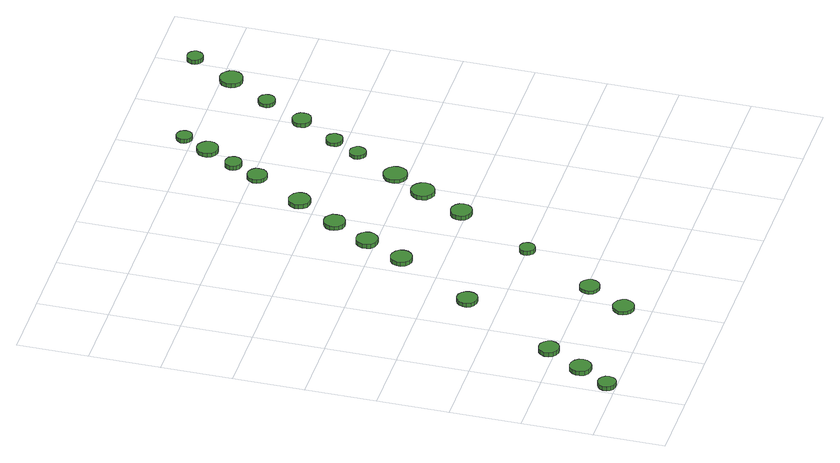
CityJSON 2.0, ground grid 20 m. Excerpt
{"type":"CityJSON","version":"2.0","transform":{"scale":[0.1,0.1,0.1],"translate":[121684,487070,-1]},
"CityObjects":{
"tree1":{"type":"SolitaryVegetationObject","attributes":{"function":"something"},"geometry":[{"type":"MultiSurface","lod":"1","boundaries":[[[0,1,2,3,4,5,6,7,8,9,10,11,12,13,14]],[[15,16,17,18,19,20,21,22,23,24,25,26,27,28,29]],[[0,29,28,1]],[[1,28,27,2]],[[2,27,26,3]],[[3,26,25,4]],[[4,25,24,5]],[[5,24,23,6]],[[6,23,22,7]],[[7,22,21,8]],[[8,21,20,9]],[[9,20,19,10]],[[10,19,18,11]],[[11,18,17,12]],[[12,17,16,13]],[[13,16,15,14]],[[14,15,29,0]]]}]},
"tree2":{"type":"SolitaryVegetationObject","attributes":{"function":"something"},"geometry":[{"type":"MultiSurface","lod":"1","boundaries":[[[30,31,32,33,34,35,36,37,38,39,40,41,42,43,44]],[[45,46,47,48,49,50,51,52,53,54,55,56,57,58,59]],[[30,59,58,31]],[[31,58,57,32]],[[32,57,56,33]],[[33,56,55,34]],[[34,55,54,35]],[[35,54,53,36]],[[36,53,52,37]],[[37,52,51,38]],[[38,51,50,39]],[[39,50,49,40]],[[40,49,48,41]],[[41,48,47,42]],[[42,47,46,43]],[[43,46,45,44]],[[44,45,59,30]]]}]},
"tree3":{"type":"SolitaryVegetationObject","attributes":{"function":"something"},"geometry":[{"type":"MultiSurface","lod":"1","boundaries":[[[60,61,62,63,64,65,66,67,68,69,70,71,72,73,74]],[[75,76,77,78,79,80,81,82,83,84,85,86,87,88,89]],[[60,89,88,61]],[[61,88,87,62]],[[62,87,86,63]],[[63,86,85,64]],[[64,85,84,65]],[[65,84,83,66]],[[66,83,82,67]],[[67,82,81,68]],[[68,81,80,69]],[[69,80,79,70]],[[70,79,78,71]],[[71,78,77,72]],[[72,77,76,73]],[[73,76,75,74]],[[74,75,89,60]]]}]},
"tree4":{"type":"SolitaryVegetationObject","attributes":{"function":"something"},"geometry":[{"type":"MultiSurface","lod":"1","boundaries":[[[90,91,92,93,94,95,96,97,98,99,100,101,102,103,104]],[[105,106,107,108,109,110,111,112,113,114,115,116,117,118,119]],[[90,119,118,91]],[[91,118,117,92]],[[92,117,116,93]],[[93,116,115,94]],[[94,115,114,95]],[[95,114,113,96]],[[96,113,112,97]],[[97,112,111,98]],[[98,111,110,99]],[[99,110,109,100]],[[100,109,108,101]],[[101,108,107,102]],[[102,107,106,103]],[[103,106,105,104]],[[104,105,119,90]]]}]},
"tree5":{"type":"SolitaryVegetationObject","attributes":{"function":"something"},"geometry":[{"type":"MultiSurface","lod":"1","boundaries":[[[120,121,122,123,124,125,126,127,128,129,130,131,132,133,134]],[[135,136,137,138,139,140,141,142,143,144,145,146,147,148,149]],[[120,149,148,121]],[[121,148,147,122]],[[122,147,146,123]],[[123,146,145,124]],[[124,145,144,125]],[[125,144,143,126]],[[126,143,142,127]],[[127,142,141,128]],[[128,141,140,129]],[[129,140,139,130]],[[130,139,138,131]],[[131,138,137,132]],[[132,137,136,133]],[[133,136,135,134]],[[134,135,149,120]]]}]},
"tree6":{"type":"SolitaryVegetationObject","attributes":{"function":"something"},"geometry":[{"type":"MultiSurface","lod":"1","boundaries":[[[150,151,152,153,154,155,156,157,158,159,160,161,162,163,164]],[[165,166,167,168,169,170,171,172,173,174,175,176,177,178,179]],[[150,179,178,151]],[[151,178,177,152]],[[152,177,176,153]],[[153,176,175,154]],[[154,175,174,155]],[[155,174,173,156]],[[156,173,172,157]],[[157,172,171,158]],[[158,171,170,159]],[[159,170,169,160]],[[160,169,168,161]],[[161,168,167,162]],[[162,167,166,163]],[[163,166,165,164]],[[164,165,179,150]]]}]},
"tree7":{"type":"SolitaryVegetationObject","attributes":{"function":"something"},"geometry":[{"type":"MultiSurface","lod":"1","boundaries":[[[180,181,182,183,184,185,186,187,188,189,190,191,192,193,194]],[[195,196,197,198,199,200,201,202,203,204,205,206,207,208,209]],[[180,209,208,181]],[[181,208,207,182]],[[182,207,206,183]],[[183,206,205,184]],[[184,205,204,185]],[[185,204,203,186]],[[186,203,202,187]],[[187,202,201,188]],[[188,201,200,189]],[[189,200,199,190]],[[190,199,198,191]],[[191,198,197,192]],[[192,197,196,193]],[[193,196,195,194]],[[194,195,209,180]]]}]},
"tree8":{"type":"SolitaryVegetationObject","attributes":{"function":"something"},"geometry":[{"type":"MultiSurface","lod":"1","boundaries":[[[210,211,212,213,214,215,216,217,218,219,220,221,222,223,224]],[[225,226,227,228,229,230,231,232,233,234,235,236,237,238,239]],[[210,239,238,211]],[[211,238,237,212]],[[212,237,236,213]],[[213,236,235,214]],[[214,235,234,215]],[[215,234,233,216]],[[216,233,232,217]],[[217,232,231,218]],[[218,231,230,219]],[[219,230,229,220]],[[220,229,228,221]],[[221,228,227,222]],[[222,227,226,223]],[[223,226,225,224]],[[224,225,239,210]]]}]},
"tree9":{"type":"SolitaryVegetationObject","attributes":{"function":"something"},"geometry":[{"type":"MultiSurface","lod":"1","boundaries":[[[240,241,242,243,244,245,246,247,248,249,250,251,252,253,254]],[[255,256,257,258,259,260,261,262,263,264,265,266,267,268,269]],[[240,269,268,241]],[[241,268,267,242]],[[242,267,266,243]],[[243,266,265,244]],[[244,265,264,245]],[[245,264,263,246]],[[246,263,262,247]],[[247,262,261,248]],[[248,261,260,249]],[[249,260,259,250]],[[250,259,258,251]],[[251,258,257,252]],[[252,257,256,253]],[[253,256,255,254]],[[254,255,269,240]]]}]},
"tree10":{"type":"SolitaryVegetationObject","attributes":{"function":"something"},"geometry":[{"type":"MultiSurface","lod":"1","boundaries":[[[270,271,272,273,274,275,276,277,278,279,280,281,282,283,284]],[[285,286,287,288,289,290,291,292,293,294,295,296,297,298,299]],[[270,299,298,271]],[[271,298,297,272]],[[272,297,296,273]],[[273,296,295,274]],[[274,295,294,275]],[[275,294,293,276]],[[276,293,292,277]],[[277,292,291,278]],[[278,291,290,279]],[[279,290,289,280]],[[280,289,288,281]],[[281,288,287,282]],[[282,287,286,283]],[[283,286,285,284]],[[284,285,299,270]]]}]},
"tree11":{"type":"SolitaryVegetationObject","attributes":{"function":"something"},"geometry":[{"type":"MultiSurface","lod":"1","boundaries":[[[300,301,302,303,304,305,306,307,308,309,310,311,312,313,314]],[[315,316,317,318,319,320,321,322,323,324,325,326,327,328,329]],[[300,329,328,301]],[[301,328,327,302]],[[302,327,326,303]],[[303,326,325,304]],[[304,325,324,305]],[[305,324,323,306]],[[306,323,322,307]],[[307,322,321,308]],[[308,321,320,309]],[[309,320,319,310]],[[310,319,318,311]],[[311,318,317,312]],[[312,317,316,313]],[[313,316,315,314]],[[314,315,329,300]]]}]},
"tree12":{"type":"SolitaryVegetationObject","attributes":{"function":"something"},"geometry":[{"type":"MultiSurface","lod":"1","boundaries":[[[330,331,332,333,334,335,336,337,338,339,340,341,342,343,344]],[[345,346,347,348,349,350,351,352,353,354,355,356,357,358,359]],[[330,359,358,331]],[[331,358,357,332]],[[332,357,356,333]],[[333,356,355,334]],[[334,355,354,335]],[[335,354,353,336]],[[336,353,352,337]],[[337,352,351,338]],[[338,351,350,339]],[[339,350,349,340]],[[340,349,348,341]],[[341,348,347,342]],[[342,347,346,343]],[[343,346,345,344]],[[344,345,359,330]]]}]},
"tree13":{"type":"SolitaryVegetationObject","attributes":{"function":"something"},"geometry":[{"type":"MultiSurface","lod":"1","boundaries":[[[360,361,362,363,364,365,366,367,368,369,370,371,372,373,374]],[[375,376,377,378,379,380,381,382,383,384,385,386,387,388,389]],[[360,389,388,361]],[[361,388,387,362]],[[362,387,386,363]],[[363,386,385,364]],[[364,385,384,365]],[[365,384,383,366]],[[366,383,382,367]],[[367,382,381,368]],[[368,381,380,369]],[[369,380,379,370]],[[370,379,378,371]],[[371,378,377,372]],[[372,377,376,373]],[[373,376,375,374]],[[374,375,389,360]]]}]},
"tree14":{"type":"SolitaryVegetationObject","attributes":{"function":"something"},"geometry":[{"type":"MultiSurface","lod":"1","boundaries":[[[390,391,392,393,394,395,396,397,398,399,400,401,402,403,404]],[[405,406,407,408,409,410,411,412,413,414,415,416,417,418,419]],[[390,419,418,391]],[[391,418,417,392]],[[392,417,416,393]],[[393,416,415,394]],[[394,415,414,395]],[[395,414,413,396]],[[396,413,412,397]],[[397,412,411,398]],[[398,411,410,399]],[[399,410,409,400]],[[400,409,408,401]],[[401,408,407,402]],[[402,407,406,403]],[[403,406,405,404]],[[404,405,419,390]]]}]},
"tree15":{"type":"SolitaryVegetationObject","attributes":{"function":"something"},"geometry":[{"type":"MultiSurface","lod":"1","boundaries":[[[420,421,422,423,424,425,426,427,428,429,430,431,432,433,434]],[[435,436,437,438,439,440,441,442,443,444,445,446,447,448,449]],[[420,449,448,421]],[[421,448,447,422]],[[422,447,446,423]],[[423,446,445,424]],[[424,445,444,425]],[[425,444,443,426]],[[426,443,442,427]],[[427,442,441,428]],[[428,441,440,429]],[[429,440,439,430]],[[430,439,438,431]],[[431,438,437,432]],[[432,437,436,433]],[[433,436,435,434]],[[434,435,449,420]]]}]},
"tree16":{"type":"SolitaryVegetationObject","attributes":{"function":"something"},"geometry":[{"type":"MultiSurface","lod":"1","boundaries":[[[450,451,452,453,454,455,456,457,458,459,460,461,462,463,464]],[[465,466,467,468,469,470,471,472,473,474,475,476,477,478,479]],[[450,479,478,451]],[[451,478,477,452]],[[452,477,476,453]],[[453,476,475,454]],[[454,475,474,455]],[[455,474,473,456]],[[456,473,472,457]],[[457,472,471,458]],[[458,471,470,459]],[[459,470,469,460]],[[460,469,468,461]],[[461,468,467,462]],[[462,467,466,463]],[[463,466,465,464]],[[464,465,479,450]]]}]},
"tree17":{"type":"SolitaryVegetationObject","attributes":{"function":"something"},"geometry":[{"type":"MultiSurface","lod":"1","boundaries":[[[480,481,482,483,484,485,486,487,488,489,490,491,492,493,494]],[[495,496,497,498,499,500,501,502,503,504,505,506,507,508,509]],[[480,509,508,481]],[[481,508,507,482]],[[482,507,506,483]],[[483,506,505,484]],[[484,505,504,485]],[[485,504,503,486]],[[486,503,502,487]],[[487,502,501,488]],[[488,501,500,489]],[[489,500,499,490]],[[490,499,498,491]],[[491,498,497,492]],[[492,497,496,493]],[[493,496,495,494]],[[494,495,509,480]]]}]},
"tree18":{"type":"SolitaryVegetationObject","attributes":{"function":"something"},"geometry":[{"type":"MultiSurface","lod":"1","boundaries":[[[510,511,512,513,514,515,516,517,518,519,520,521,522,523,524]],[[525,526,527,528,529,530,531,532,533,534,535,536,537,538,539]],[[510,539,538,511]],[[511,538,537,512]],[[512,537,536,513]],[[513,536,535,514]],[[514,535,534,515]],[[515,534,533,516]],[[516,533,532,517]],[[517,532,531,518]],[[518,531,530,519]],[[519,530,529,520]],[[520,529,528,521]],[[521,528,527,522]],[[522,527,526,523]],[[523,526,525,524]],[[524,525,539,510]]]}]},
"tree19":{"type":"SolitaryVegetationObject","attributes":{"function":"something"},"geometry":[{"type":"MultiSurface","lod":"1","boundaries":[[[540,541,542,543,544,545,546,547,548,549,550,551,552,553,554]],[[555,556,557,558,559,560,561,562,563,564,565,566,567,568,569]],[[540,569,568,541]],[[541,568,567,542]],[[542,567,566,543]],[[543,566,565,544]],[[544,565,564,545]],[[545,564,563,546]],[[546,563,562,547]],[[547,562,561,548]],[[548,561,560,549]],[[549,560,559,550]],[[550,559,558,551]],[[551,558,557,552]],[[552,557,556,553]],[[553,556,555,554]],[[554,555,569,540]]]}]},
"tree20":{"type":"SolitaryVegetationObject","attributes":{"function":"something"},"geometry":[{"type":"MultiSurface","lod":"1","boundaries":[[[570,571,572,573,574,575,576,577,578,579,580,581,582,583,584]],[[585,586,587,588,589,590,591,592,593,594,595,596,597,598,599]],[[570,599,598,571]],[[571,598,597,572]],[[572,597,596,573]],[[573,596,595,574]],[[574,595,594,575]],[[575,594,593,576]],[[576,593,592,577]],[[577,592,591,578]],[[578,591,590,579]],[[579,590,589,580]],[[580,589,588,581]],[[581,588,587,582]],[[582,587,586,583]],[[583,586,585,584]],[[584,585,599,570]]]}]},
"tree21":{"type":"SolitaryVegetationObject","attributes":{"function":"something"},"geometry":[{"type":"MultiSurface","lod":"1","boundaries":[[[600,601,602,603,604,605,606,607,608,609,610,611,612,613,614]],[[615,616,617,618,619,620,621,622,623,624,625,626,627,628,629]],[[600,629,628,601]],[[601,628,627,602]],[[602,627,626,603]],[[603,626,625,604]],[[604,625,624,605]],[[605,624,623,606]],[[606,623,622,607]],[[607,622,621,608]],[[608,621,620,609]],[[609,620,619,610]],[[610,619,618,611]],[[611,618,617,612]],[[612,617,616,613]],[[613,616,615,614]],[[614,615,629,600]]]}]},
"tree22":{"type":"SolitaryVegetationObject","attributes":{"function":"something"},"geometry":[{"type":"MultiSurface","lod":"1","boundaries":[[[630,631,632,633,634,635,636,637,638,639,640,641,642,643,644]],[[645,646,647,648,649,650,651,652,653,654,655,656,657,658,659]],[[630,659,658,631]],[[631,658,657,632]],[[632,657,656,633]],[[633,656,655,634]],[[634,655,654,635]],[[635,654,653,636]],[[636,653,652,637]],[[637,652,651,638]],[[638,651,650,639]],[[639,650,649,640]],[[640,649,648,641]],[[641,648,647,642]],[[642,647,646,643]],[[643,646,645,644]],[[644,645,659,630]]]}]},
"tree23":{"type":"SolitaryVegetationObject","attributes":{"function":"something"},"geometry":[{"type":"MultiSurface","lod":"1","boundaries":[[[660,661,662,663,664,665,666,667,668,669,670,671,672,673,674]],[[675,676,677,678,679,680,681,682,683,684,685,686,687,688,689]],[[660,689,688,661]],[[661,688,687,662]],[[662,687,686,663]],[[663,686,685,664]],[[664,685,684,665]],[[665,684,683,666]],[[666,683,682,667]],[[667,682,681,668]],[[668,681,680,669]],[[669,680,679,670]],[[670,679,678,671]],[[671,678,677,672]],[[672,677,676,673]],[[673,676,675,674]],[[674,675,689,660]]]}]},
"tree24":{"type":"SolitaryVegetationObject","attributes":{"function":"something"},"geometry":[{"type":"MultiSurface","lod":"1","boundaries":[[[690,691,692,693,694,695,696,697,698,699,700,701,702,703,704]],[[705,706,707,708,709,710,711,712,713,714,715,716,717,718,719]],[[690,719,718,691]],[[691,718,717,692]],[[692,717,716,693]],[[693,716,715,694]],[[694,715,714,695]],[[695,714,713,696]],[[696,713,712,697]],[[697,712,711,698]],[[698,711,710,699]],[[699,710,709,700]],[[700,709,708,701]],[[701,708,707,702]],[[702,707,706,703]],[[703,706,705,704]],[[704,705,719,690]]]}]}
},
"vertices":[
[58,26,20],[56,36,20],[50,45,20],[40,50,20],[30,51,20],[20,48,20],[12,41,20],[8,31,20],[8,21,20],[12,11,20],[20,4,20],[30,1,20],[40,2,20],[50,7,20],[56,16,20],[56,16,7],[50,7,7],[40,2,7],[30,1,7],[20,4,7],[12,11,7],[8,21,7],[8,31,7],[12,41,7],[20,48,7],[30,51,7],[40,50,7],[50,45,7],[56,36,7],[58,26,7],
[118,115,19],[116,127,19],[108,137,19],[98,143,19],[85,145,19],[73,141,19],[64,132,19],[59,121,19],[59,109,19],[64,97,19],[73,89,19],[85,85,19],[98,86,19],[108,92,19],[116,103,19],[116,103,6],[108,92,6],[98,86,6],[85,85,6],[73,89,6],[64,97,6],[59,109,6],[59,121,6],[64,132,6],[73,141,6],[85,145,6],[98,143,6],[108,137,6],[116,127,6],[118,115,6],
[179,219,19],[176,231,19],[169,240,19],[159,246,19],[147,247,19],[136,244,19],[127,236,19],[122,225,19],[122,213,19],[127,202,19],[136,194,19],[147,190,19],[159,192,19],[169,198,19],[176,207,19],[176,207,6],[169,198,6],[159,192,6],[147,190,6],[136,194,6],[127,202,6],[122,213,6],[122,225,6],[127,236,6],[136,244,6],[147,247,6],[159,246,6],[169,240,6],[176,231,6],[179,219,6],
[425,79,15],[422,91,15],[415,101,15],[404,107,15],[392,109,15],[380,105,15],[371,97,15],[366,85,15],[366,73,15],[371,62,15],[380,54,15],[392,50,15],[404,51,15],[415,57,15],[422,67,15],[422,67,5],[415,57,5],[404,51,5],[392,50,5],[380,54,5],[371,62,5],[366,73,5],[366,85,5],[371,97,5],[380,105,5],[392,109,5],[404,107,5],[415,101,5],[422,91,5],[425,79,5],
[340,490,22],[338,502,22],[331,512,22],[320,518,22],[308,519,22],[297,515,22],[288,507,22],[283,496,22],[283,484,22],[288,474,22],[297,466,22],[308,462,22],[320,463,22],[331,469,22],[338,479,22],[338,479,10],[331,469,10],[320,463,10],[308,462,10],[297,466,10],[288,474,10],[283,484,10],[283,496,10],[288,507,10],[297,515,10],[308,519,10],[320,518,10],[331,512,10],[338,502,10],[340,490,10],
[492,192,15],[489,204,15],[482,213,15],[472,219,15],[460,220,15],[449,217,15],[441,209,15],[436,198,15],[436,186,15],[441,176,15],[449,168,15],[460,164,15],[472,166,15],[482,171,15],[489,181,15],[489,181,5],[482,171,5],[472,166,5],[460,164,5],[449,168,5],[441,176,5],[436,186,5],[436,198,5],[441,209,5],[449,217,5],[460,220,5],[472,219,5],[482,213,5],[489,204,5],[492,192,5],
[479,711,24],[477,723,24],[469,733,24],[458,739,24],[446,741,24],[434,737,24],[425,729,24],[420,717,24],[420,705,24],[425,693,24],[434,685,24],[446,681,24],[458,682,24],[469,689,24],[477,699,24],[477,699,12],[469,689,12],[458,682,12],[446,681,12],[434,685,12],[425,693,12],[420,705,12],[420,717,12],[425,729,12],[434,737,12],[446,741,12],[458,739,12],[469,733,12],[477,723,12],[479,711,12],
[602,397,24],[601,406,24],[595,414,24],[587,418,24],[578,419,24],[570,416,24],[563,410,24],[559,402,24],[559,393,24],[563,385,24],[570,378,24],[578,376,24],[587,377,24],[595,381,24],[601,388,24],[601,388,11],[595,381,11],[587,377,11],[578,376,11],[570,378,11],[563,385,11],[559,393,11],[559,402,11],[563,410,11],[570,416,11],[578,419,11],[587,418,11],[595,414,11],[601,406,11],[602,397,11],
[543,824,19],[541,836,19],[533,846,19],[523,853,19],[510,854,19],[498,850,19],[489,842,19],[484,830,19],[484,818,19],[489,806,19],[498,798,19],[510,794,19],[523,795,19],[533,802,19],[541,812,19],[541,812,6],[533,802,6],[523,795,6],[510,794,6],[498,798,6],[489,806,6],[484,818,6],[484,830,6],[489,842,6],[498,850,6],[510,854,6],[523,853,6],[533,846,6],[541,836,6],[543,824,6],
[603,930,17],[601,943,17],[593,953,17],[582,959,17],[570,960,17],[558,956,17],[549,948,17],[544,937,17],[544,924,17],[549,913,17],[558,904,17],[570,901,17],[582,902,17],[593,908,17],[601,918,17],[601,918,5],[593,908,5],[582,902,5],[570,901,5],[558,904,5],[549,913,5],[544,924,5],[544,937,5],[549,948,5],[558,956,5],[570,960,5],[582,959,5],[593,953,5],[601,943,5],[603,930,5],
[731,614,24],[729,626,24],[721,636,24],[710,642,24],[698,643,24],[686,640,24],[677,631,24],[672,620,24],[672,607,24],[677,596,24],[686,588,24],[698,584,24],[710,585,24],[721,591,24],[729,601,24],[729,601,11],[721,591,11],[710,585,11],[698,584,11],[686,588,11],[677,596,11],[672,607,11],[672,620,11],[677,631,11],[686,640,11],[698,643,11],[710,642,11],[721,636,11],[729,626,11],[731,614,11],
[676,1048,18],[674,1060,18],[666,1070,18],[655,1076,18],[643,1078,18],[631,1074,18],[622,1066,18],[617,1054,18],[617,1042,18],[622,1030,18],[631,1022,18],[643,1018,18],[655,1019,18],[666,1026,18],[674,1036,18],[674,1036,5],[666,1026,5],[655,1019,5],[643,1018,5],[631,1022,5],[622,1030,5],[617,1042,5],[617,1054,5],[622,1066,5],[631,1074,5],[643,1078,5],[655,1076,5],[666,1070,5],[674,1060,5],[676,1048,5],
[808,741,18],[805,754,18],[797,765,18],[785,772,18],[771,774,18],[759,769,18],[748,760,18],[743,748,18],[743,734,18],[748,722,18],[759,713,18],[771,708,18],[785,710,18],[797,717,18],[805,728,18],[805,728,6],[797,717,6],[785,710,6],[771,708,6],[759,713,6],[748,722,6],[743,734,6],[743,748,6],[748,760,6],[759,769,6],[771,774,6],[785,772,6],[797,765,6],[805,754,6],[808,741,6],
[865,833,16],[862,846,16],[854,857,16],[842,864,16],[829,866,16],[816,861,16],[805,852,16],[800,840,16],[800,826,16],[805,814,16],[816,804,16],[829,800,16],[842,802,16],[854,808,16],[862,820,16],[862,820,6],[854,808,6],[842,802,6],[829,800,6],[816,804,6],[805,814,6],[800,826,6],[800,840,6],[805,852,6],[816,861,6],[829,866,6],[842,864,6],[854,857,6],[862,846,6],[865,833,6],
[758,1189,16],[756,1200,16],[749,1209,16],[739,1215,16],[727,1216,16],[716,1213,16],[708,1205,16],[703,1194,16],[703,1183,16],[708,1172,16],[716,1165,16],[727,1161,16],[739,1162,16],[749,1168,16],[756,1177,16],[756,1177,5],[749,1168,5],[739,1162,5],[727,1161,5],[716,1165,5],[708,1172,5],[703,1183,5],[703,1194,5],[708,1205,5],[716,1213,5],[727,1216,5],[739,1215,5],[749,1209,5],[756,1200,5],[758,1189,5],
[792,1265,18],[790,1275,18],[784,1283,18],[775,1287,18],[766,1288,18],[756,1285,18],[749,1279,18],[745,1270,18],[745,1260,18],[749,1251,18],[756,1245,18],[766,1242,18],[775,1243,18],[784,1248,18],[790,1256,18],[790,1256,5],[784,1248,5],[775,1243,5],[766,1242,5],[756,1245,5],[749,1251,5],[745,1260,5],[745,1270,5],[749,1279,5],[756,1285,5],[766,1288,5],[775,1287,5],[784,1283,5],[790,1275,5],[792,1265,5],
[928,957,16],[926,966,16],[920,974,16],[912,979,16],[903,980,16],[894,977,16],[887,970,16],[883,962,16],[883,952,16],[887,944,16],[894,937,16],[903,934,16],[912,935,16],[920,940,16],[926,948,16],[926,948,5],[920,940,5],[912,935,5],[903,934,5],[894,937,5],[887,944,5],[883,952,5],[883,962,5],[887,970,5],[894,977,5],[903,980,5],[912,979,5],[920,974,5],[926,966,5],[928,957,5],
[845,1349,17],[842,1361,17],[835,1371,17],[824,1378,17],[812,1379,17],[800,1375,17],[791,1367,17],[786,1356,17],[786,1343,17],[791,1332,17],[800,1324,17],[812,1320,17],[824,1321,17],[835,1327,17],[842,1337,17],[842,1337,5],[835,1327,5],[824,1321,5],[812,1320,5],[800,1324,5],[791,1332,5],[786,1343,5],[786,1356,5],[791,1367,5],[800,1375,5],[812,1379,5],[824,1378,5],[835,1371,5],[842,1361,5],[845,1349,5],
[970,1034,16],[968,1043,16],[963,1051,16],[954,1056,16],[945,1057,16],[935,1054,16],[928,1047,16],[924,1038,16],[924,1029,16],[928,1020,16],[935,1013,16],[945,1010,16],[954,1011,16],[963,1016,16],[968,1024,16],[968,1024,5],[963,1016,5],[954,1011,5],[945,1010,5],[935,1013,5],[928,1020,5],[924,1029,5],[924,1038,5],[928,1047,5],[935,1054,5],[945,1057,5],[954,1056,5],[963,1051,5],[968,1043,5],[970,1034,5],
[876,1425,17],[875,1434,17],[869,1441,17],[861,1446,17],[852,1447,17],[843,1444,17],[837,1438,17],[833,1429,17],[833,1420,17],[837,1412,17],[843,1406,17],[852,1403,17],[861,1404,17],[869,1408,17],[875,1416,17],[875,1416,5],[869,1408,5],[861,1404,5],[852,1403,5],[843,1406,5],[837,1412,5],[833,1420,5],[833,1429,5],[837,1438,5],[843,1444,5],[852,1447,5],[861,1446,5],[869,1441,5],[875,1434,5],[876,1425,5],
[1040,1142,17],[1038,1153,17],[1031,1162,17],[1021,1168,17],[1010,1169,17],[1000,1165,17],[992,1158,17],[987,1148,17],[987,1137,17],[992,1126,17],[1000,1119,17],[1010,1116,17],[1021,1117,17],[1031,1122,17],[1038,1131,17],[1038,1131,5],[1031,1122,5],[1021,1117,5],[1010,1116,5],[1000,1119,5],[992,1126,5],[987,1137,5],[987,1148,5],[992,1158,5],[1000,1165,5],[1010,1169,5],[1021,1168,5],[1031,1162,5],[1038,1153,5],[1040,1142,5],
[1100,1256,16],[1098,1266,16],[1092,1274,16],[1083,1279,16],[1073,1280,16],[1064,1277,16],[1057,1270,16],[1053,1261,16],[1053,1251,16],[1057,1242,16],[1064,1236,16],[1073,1233,16],[1083,1234,16],[1092,1239,16],[1098,1247,16],[1098,1247,5],[1092,1239,5],[1083,1234,5],[1073,1233,5],[1064,1236,5],[1057,1242,5],[1053,1251,5],[1053,1261,5],[1057,1270,5],[1064,1277,5],[1073,1280,5],[1083,1279,5],[1092,1274,5],[1098,1266,5],[1100,1256,5],
[1181,1375,17],[1178,1388,17],[1170,1399,17],[1159,1405,17],[1146,1407,17],[1133,1402,17],[1123,1394,17],[1118,1382,17],[1118,1368,17],[1123,1356,17],[1133,1347,17],[1146,1343,17],[1159,1345,17],[1170,1351,17],[1178,1362,17],[1178,1362,5],[1170,1351,5],[1159,1345,5],[1146,1343,5],[1133,1347,5],[1123,1356,5],[1118,1368,5],[1118,1382,5],[1123,1394,5],[1133,1402,5],[1146,1407,5],[1159,1405,5],[1170,1399,5],[1178,1388,5],[1181,1375,5],
[1241,1495,19],[1239,1504,19],[1234,1511,19],[1226,1516,19],[1217,1517,19],[1208,1514,19],[1201,1508,19],[1198,1499,19],[1198,1490,19],[1201,1482,19],[1208,1475,19],[1217,1473,19],[1226,1474,19],[1234,1478,19],[1239,1486,19],[1239,1486,6],[1234,1478,6],[1226,1474,6],[1217,1473,6],[1208,1475,6],[1201,1482,6],[1198,1490,6],[1198,1499,6],[1201,1508,6],[1208,1514,6],[1217,1517,6],[1226,1516,6],[1234,1511,6],[1239,1504,6],[1241,1495,6]
]}
